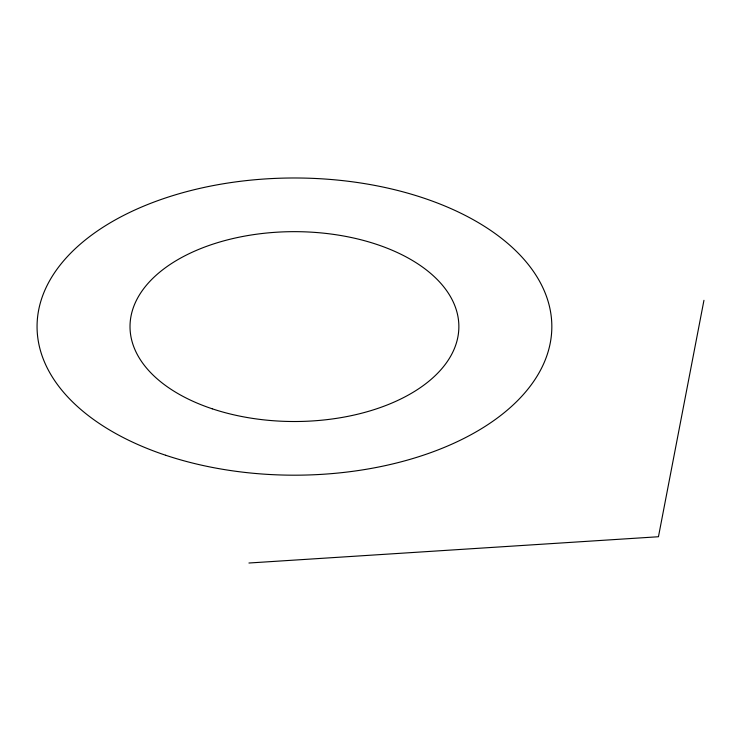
<?xml version="1.0" encoding="UTF-8"?>
<svg xmlns="http://www.w3.org/2000/svg" width="741" height="741" viewBox="0 0 741 741"><rect width="100%" height="100%" fill="white"/><g stroke="black" fill="none" stroke-linecap="round" stroke-linejoin="round"><path stroke-width="1.11" d="M703.95 300.318L658.453 536.743L248.939 563.012M165.743 455.28A257.396 148.608 0 0 0 551.832 326.586A257.396 148.608 0 0 0 165.743 197.893A257.396 148.608 0 0 0 165.743 455.28M212.232 408.8A164.428 94.931 0 0 0 458.864 326.586A164.428 94.931 0 0 0 212.232 244.373A164.428 94.931 0 0 0 212.232 408.8"/></g></svg>
